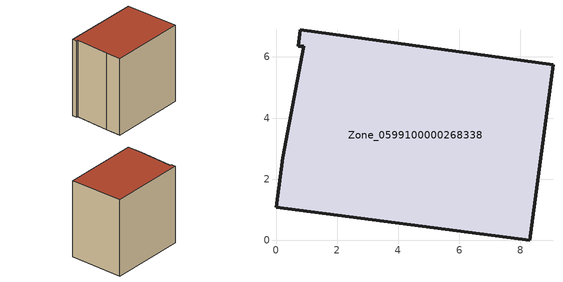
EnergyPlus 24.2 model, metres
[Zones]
Zone_0599100000268338
 floor ground (C_G): 9.06,5.75 8.31,0 0,1.09 0.22,2.7 0.91,6.35 0.72,6.34 0.8,6.89 z0
 wall outside (C_F): 0.8,6.89 0.72,6.34 0.91,6.35 0.22,2.7 0,1.09 8.31,0 9.06,5.75 0.8,6.89 z0:8.37
 roof outside (C_R): 0.72,6.34 0.91,6.35 0.22,2.7 0,1.09 8.31,0 9.06,5.75 0.8,6.89 z8.37
[BUILDING]
Pand.0599100000268338: North Axis=0; Terrain=City; Loads Convergence Tolerance Value=0.04; Temperature Convergence Tolerance Value=0.4; Solar Distribution=FullExterior; Maximum Number of Warmup Days=25; Minimum Number of Warmup Days=1
[Site:Location]
Rotterdam.The.Hague.AP_ZH_NLD Design_Conditions: Latitude=51.96; Longitude=4.45; Time Zone=1; Elevation=-4.5
[SITE:GROUNDTEMPERATURE:BUILDINGSURFACE]
18, 18, 18, 18, 18, 18, 18, 18, 18, 18, 18, 18
[MATERIAL] Thermal Absorptance=0.9; Solar Absorptance=0.7; Visible Absorptance=0.7
Name | Roughness | Thickness | Conductivity | Density | Specific Heat
G.TI.1946-1964 | MediumSmooth | 0.15 | 1 | 540 | 1210
F.TI.1946-1964 | Rough | 0.3 | 0.857143 | 1920 | 840
R.TI.1946-1964 | MediumRough | 0.2 | 0.277778 | 1500 | 1000
[CONSTRUCTION]
C_G: G.TI.1946-1964
C_F: F.TI.1946-1964
C_R: R.TI.1946-1964
[ZONE]
Zone_0599100000268338: Type=1; Multiplier=1; Ceiling Height=Autocalculate; Volume=Autocalculate; Floor Area=autocalculate; Part of Total Floor Area=Yes
[ZONEINFILTRATION:DESIGNFLOWRATE]
Infil_Zone_0599100000268338: Zone or ZoneList or Space or SpaceList=Zone_0599100000268338; Schedule=AlwaysOn; Design Flow Rate Calculation Method=Flow/Area; Flow Rate per Floor Area=0.003; Constant Term Coefficient=1; Temperature Term Coefficient=0; Velocity Term Coefficient=0; Velocity Squared Term Coefficient=0
[HVACTEMPLATE:ZONE:IDEALLOADSAIRSYSTEM]
Zone_0599100000268338: Maximum Heating Supply Air Temperature=50; Minimum Cooling Supply Air Temperature=13; Maximum Heating Supply Air Humidity Ratio=0.0156; Minimum Cooling Supply Air Humidity Ratio=0.0077; Heating Limit=NoLimit; Cooling Limit=NoLimit; Dehumidification Control Type=ConstantSensibleHeatRatio; Cooling Sensible Heat Ratio=0.7; Dehumidification Setpoint=60; Humidification Control Type=None; Humidification Setpoint=30; Outdoor Air Method=None; Outdoor Air Flow Rate per Person=0.00944; Outdoor Air Flow Rate per Zone Floor Area=0; Outdoor Air Flow Rate per Zone=0; Demand Controlled Ventilation Type=None; Outdoor Air Economizer Type=NoEconomizer; Heat Recovery Type=None; Sensible Heat Recovery Effectiveness=0.7; Latent Heat Recovery Effectiveness=0.65
[ZONECONTROL:THERMOSTAT]
ThermostatControl_Zone_0599100000268338: Zone or ZoneList=Zone_0599100000268338; Control Type Schedule=DualSetpointControlType; Control 1=Thermostat_Zone_0599100000268338; Temperature Difference Between Cutout And Setpoint=0
[THERMOSTATSETPOINT:DUALSETPOINT]
Thermostat_Zone_0599100000268338: Heating Setpoint Temperature Schedule=HeatingSetpoint_Zone_0599100000268338; Cooling Setpoint Temperature Schedule=CoolingSetpoint_Zone_0599100000268338
[SCHEDULE:COMPACT]
HeatingSetpoint_Zone_0599100000268338: Through: 12/31, For: AllDays, Until: 24:00, 21
CoolingSetpoint_Zone_0599100000268338: Through: 12/31, For: AllDays, Until: 24:00, 24
DualSetpointControlType: Through: 12/31, For: AllDays, Until: 24:00, 4
AlwaysOn: Through: 12/31, For: AllDays, Until: 24:00, 1
